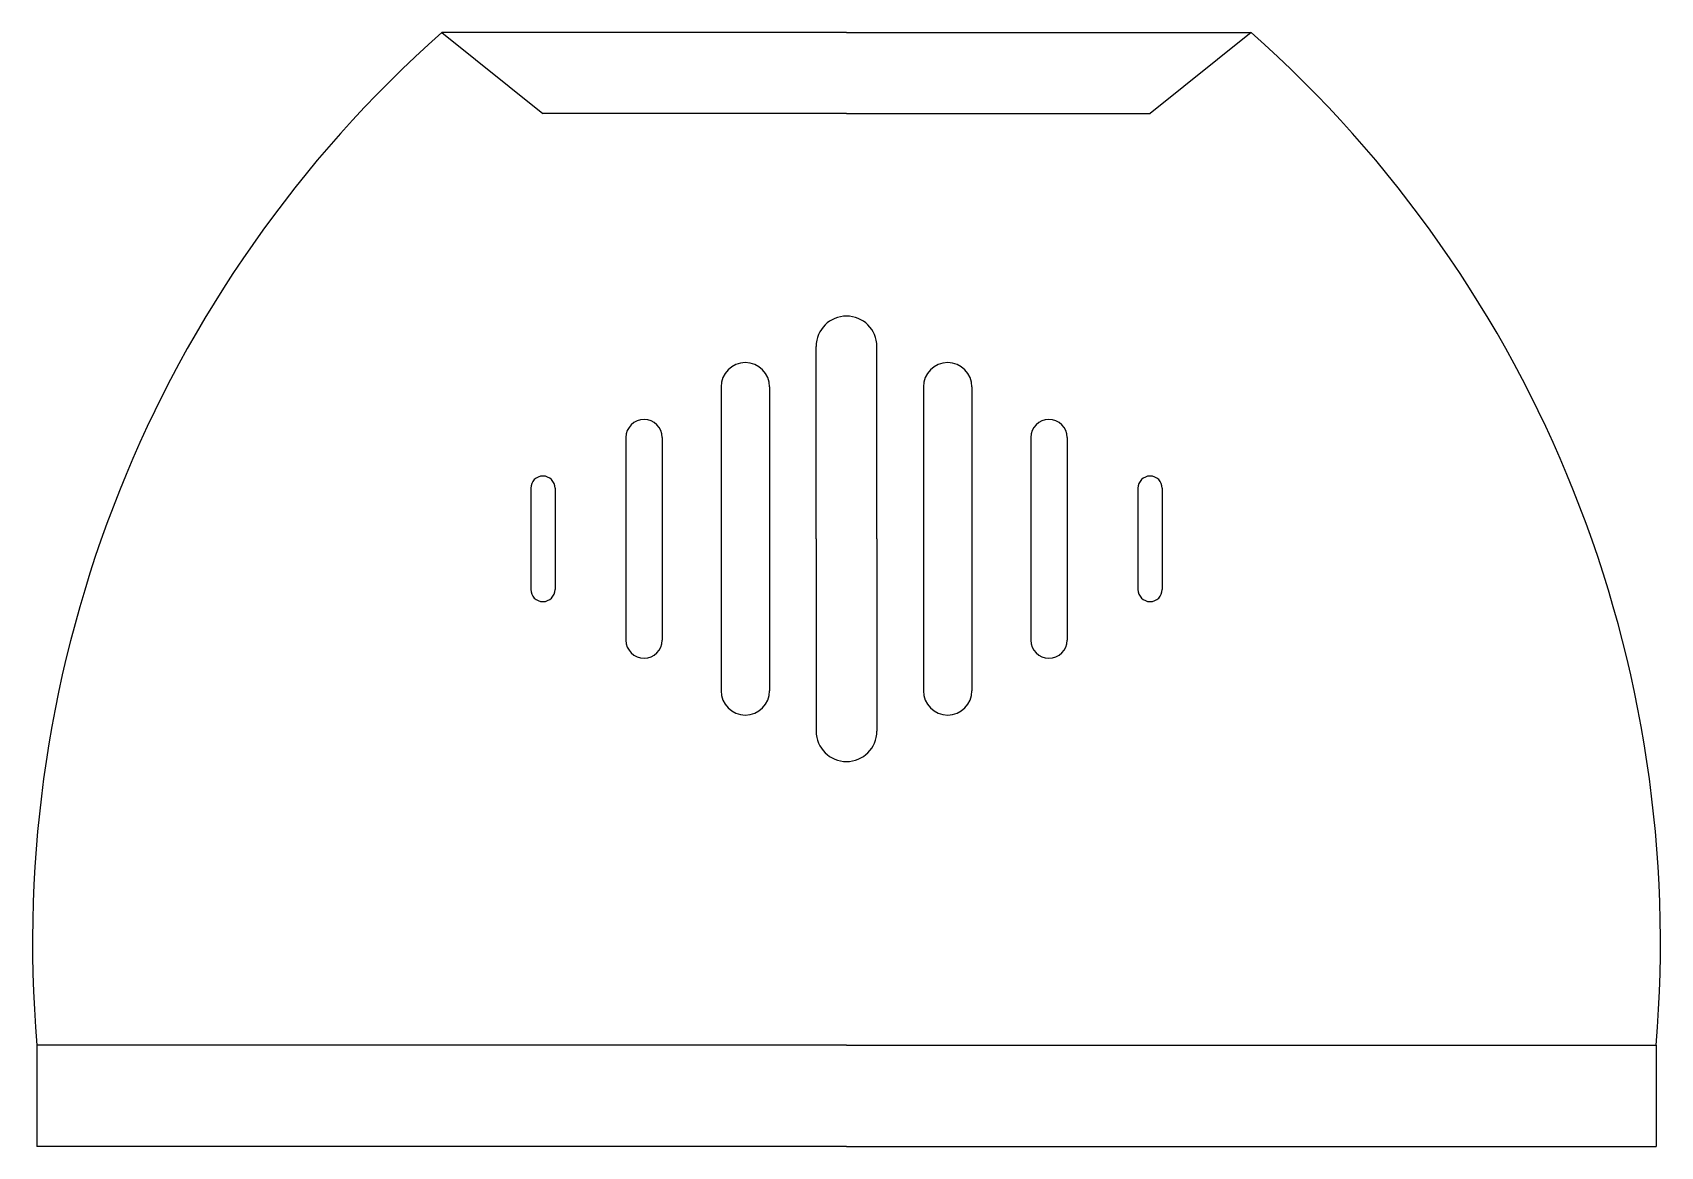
# Model space of a CAD drawing. Header units: millimetres. Extents: x 2564 to 2725, y 1641 to 1751.
import ezdxf

# ---------------------------------------------------------------- set-up
doc = ezdxf.new("R2010")
doc.units = ezdxf.units.MM

msp = doc.modelspace()

# ---------------------------------------------------------------- linework, layer by layer
for p, q in [((2644.1, 1751.11), (2604.1, 1751.11)), ((2604.1, 1751.11), (2614.1, 1743.11)), ((2644.1, 1751.11), (2684.1, 1751.11)), ((2684.1, 1751.11), (2674.1, 1743.11)), ((2644.1, 1743.11), (2614.1, 1743.11)), ((2644.1, 1743.11), (2674.1, 1743.11)), ((2641.1, 1701.11), (2641.1, 1720.11)), ((2647.1, 1701.11), (2647.1, 1720.11)), ((2631.7, 1716.11), (2631.7, 1686.11)), ((2636.5, 1716.11), (2636.5, 1686.11)), ((2651.7, 1716.11), (2651.7, 1686.11)), ((2656.5, 1716.11), (2656.5, 1686.11)), ((2622.3, 1711.11), (2622.3, 1691.11)), ((2625.9, 1711.11), (2625.9, 1691.11)), ((2662.3, 1711.11), (2662.3, 1691.11)), ((2665.9, 1711.11), (2665.9, 1691.11)), ((2612.9, 1706.11), (2612.9, 1696.11)), ((2615.3, 1706.11), (2615.3, 1696.11)), ((2672.9, 1706.11), (2672.9, 1696.11)), ((2675.3, 1706.11), (2675.3, 1696.11)), ((2641.1, 1701.11), (2641.1, 1682.11)), ((2647.1, 1701.11), (2647.1, 1682.11)), ((2644.1, 1651.11), (2564.1, 1651.11)), ((2564.1, 1651.11), (2564.1, 1641.11)), ((2644.1, 1651.11), (2724.1, 1651.11)), ((2724.1, 1651.11), (2724.1, 1641.11)), ((2644.1, 1641.11), (2564.1, 1641.11)), ((2644.1, 1641.11), (2724.1, 1641.11))]:
    msp.add_line(p, q)
for centre, radius, start, end in [((2683.67, 1661.28), 120, 131.5342, 184.863), ((2604.53, 1661.28), 120, 355.137, 48.4658), ((2644.1, 1720.11), 3, 0, 180), ((2634.1, 1716.11), 2.4, 0, 180), ((2654.1, 1716.11), 2.4, 0, 180), ((2624.1, 1711.11), 1.8, 0, 180), ((2664.1, 1711.11), 1.8, 0, 180), ((2614.1, 1706.11), 1.2, 0, 180), ((2674.1, 1706.11), 1.2, 0, 180), ((2614.1, 1696.11), 1.2, 180, 0), ((2674.1, 1696.11), 1.2, 180, 0), ((2624.1, 1691.11), 1.8, 180, 0), ((2664.1, 1691.11), 1.8, 180, 0), ((2634.1, 1686.11), 2.4, 180, 0), ((2654.1, 1686.11), 2.4, 180, 0), ((2644.1, 1682.11), 3, 180, 0)]:
    msp.add_arc(centre, radius, start, end)

doc.saveas('drawing.dxf')
